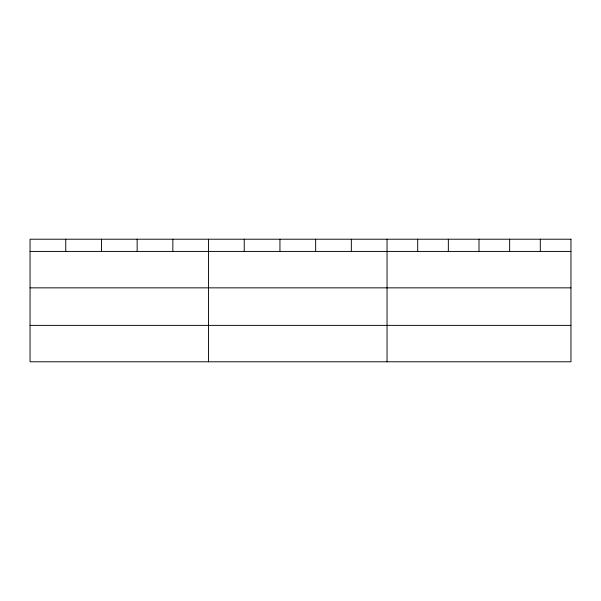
<?xml version="1.0" encoding="UTF-8"?>
<svg xmlns="http://www.w3.org/2000/svg" width="601" height="601" viewBox="0 0 601 601"><rect width="100%" height="100%" fill="white"/><g stroke="black" fill="none" stroke-linecap="round" stroke-linejoin="round"><path stroke-width="0.9" d="M30.05 251.428L570.95 251.428M30.05 287.849L570.95 287.849M30.05 325.374L570.95 325.374M540.299 239.213L540.299 251.428M509.648 239.213L509.648 251.428M478.997 239.213L478.997 251.428M448.346 239.213L448.346 251.428M417.695 239.213L417.695 251.428M387.044 239.213L387.044 361.787M351.345 239.213L351.345 251.428M315.645 239.213L315.645 251.428M279.946 239.213L279.946 251.428M244.246 239.213L244.246 251.428M208.547 239.213L208.547 361.787M172.848 239.213L172.848 251.428M137.148 239.213L137.148 251.428M101.449 239.213L101.449 251.428M65.749 239.213L65.749 251.428M570.95 239.213L30.05 239.213L30.05 361.787L570.95 361.787L570.95 239.213"/></g></svg>
